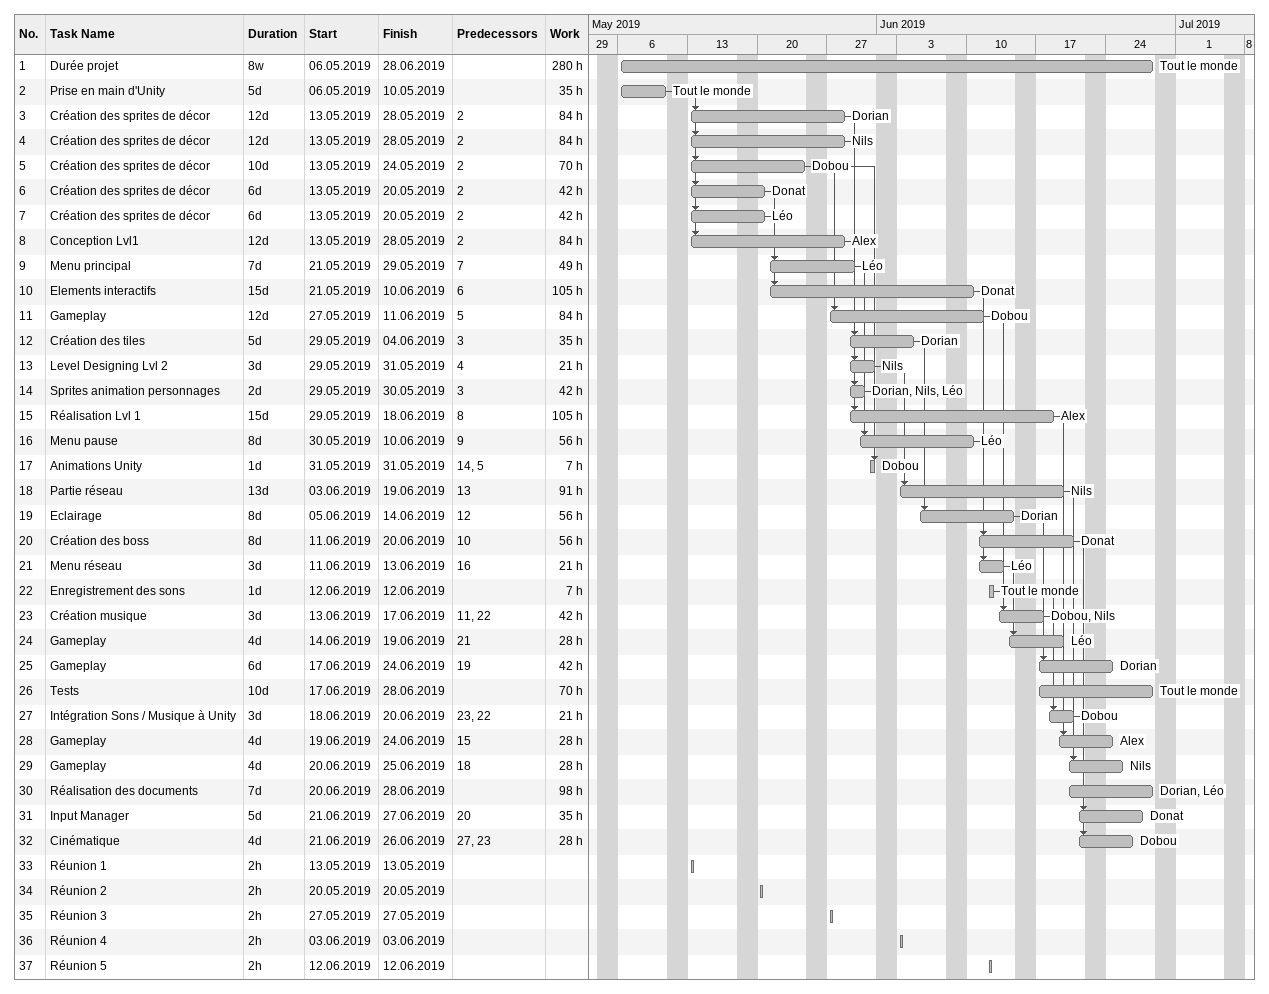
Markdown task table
| ID | Task | Duration | Start | Finish | Predecessors | Resources | Work (h) |
|---|---|---|---|---|---|---|---|
| 1 | Durée projet | 8w | 2019-05-06 | 2019-06-28 |  | Tout le monde | 280 |
| 2 | Prise en main d'Unity | 5d | 2019-05-06 | 2019-05-10 |  | Tout le monde | 35 |
| 3 | Création des sprites de décor | 12d | 2019-05-13 | 2019-05-28 | 2 | Dorian | 84 |
| 4 | Création des sprites de décor | 12d | 2019-05-13 | 2019-05-28 | 2 | Nils | 84 |
| 5 | Création des sprites de décor | 10d | 2019-05-13 | 2019-05-24 | 2 | Dobou | 70 |
| 6 | Création des sprites de décor | 6d | 2019-05-13 | 2019-05-20 | 2 | Donat | 42 |
| 7 | Création des sprites de décor | 6d | 2019-05-13 | 2019-05-20 | 2 | Léo | 42 |
| 8 | Conception Lvl1 | 12d | 2019-05-13 | 2019-05-28 | 2 | Alex | 84 |
| 9 | Menu principal | 7d | 2019-05-21 | 2019-05-29 | 7 | Léo | 49 |
| 10 | Elements interactifs | 15d | 2019-05-21 | 2019-06-10 | 6 | Donat | 105 |
| 11 | Gameplay | 12d | 2019-05-27 | 2019-06-11 | 5 | Dobou | 84 |
| 12 | Création des tiles | 5d | 2019-05-29 | 2019-06-04 | 3 | Dorian | 35 |
| 13 | Level Designing Lvl 2 | 3d | 2019-05-29 | 2019-05-31 | 4 | Nils | 21 |
| 14 | Sprites animation personnages | 2d | 2019-05-29 | 2019-05-30 | 3 | Dorian, Nils, Léo | 42 |
| 15 | Réalisation Lvl 1 | 15d | 2019-05-29 | 2019-06-18 | 8 | Alex | 105 |
| 16 | Menu pause | 8d | 2019-05-30 | 2019-06-10 | 9 | Léo | 56 |
| 17 | Animations Unity | 1d | 2019-05-31 | 2019-05-31 | 14, 5 | Dobou | 7 |
| 18 | Partie réseau | 13d | 2019-06-03 | 2019-06-19 | 13 | Nils | 91 |
| 19 | Eclairage | 8d | 2019-06-05 | 2019-06-14 | 12 | Dorian | 56 |
| 20 | Création des boss | 8d | 2019-06-11 | 2019-06-20 | 10 | Donat | 56 |
| 21 | Menu réseau | 3d | 2019-06-11 | 2019-06-13 | 16 | Léo | 21 |
| 22 | Enregistrement des sons | 1d | 2019-06-12 | 2019-06-12 |  | Tout le monde | 7 |
| 23 | Création musique | 3d | 2019-06-13 | 2019-06-17 | 11, 22 | Dobou, Nils | 42 |
| 24 | Gameplay | 4d | 2019-06-14 | 2019-06-19 | 21 | Léo | 28 |
| 25 | Gameplay | 6d | 2019-06-17 | 2019-06-24 | 19 | Dorian | 42 |
| 26 | Tests | 10d | 2019-06-17 | 2019-06-28 |  | Tout le monde | 70 |
| 27 | Intégration Sons / Musique à Unity | 3d | 2019-06-18 | 2019-06-20 | 23, 22 | Dobou | 21 |
| 28 | Gameplay | 4d | 2019-06-19 | 2019-06-24 | 15 | Alex | 28 |
| 29 | Gameplay | 4d | 2019-06-20 | 2019-06-25 | 18 | Nils | 28 |
| 30 | Réalisation des documents | 7d | 2019-06-20 | 2019-06-28 |  | Dorian, Léo | 98 |
| 31 | Input Manager | 5d | 2019-06-21 | 2019-06-27 | 20 | Donat | 35 |
| 32 | Cinématique | 4d | 2019-06-21 | 2019-06-26 | 27, 23 | Dobou | 28 |
| 33 | Réunion 1 | 2h | 2019-05-13 | 2019-05-13 |  |  |  |
| 34 | Réunion 2 | 2h | 2019-05-20 | 2019-05-20 |  |  |  |
| 35 | Réunion 3 | 2h | 2019-05-27 | 2019-05-27 |  |  |  |
| 36 | Réunion 4 | 2h | 2019-06-03 | 2019-06-03 |  |  |  |
| 37 | Réunion 5 | 2h | 2019-06-12 | 2019-06-12 |  |  |  |
